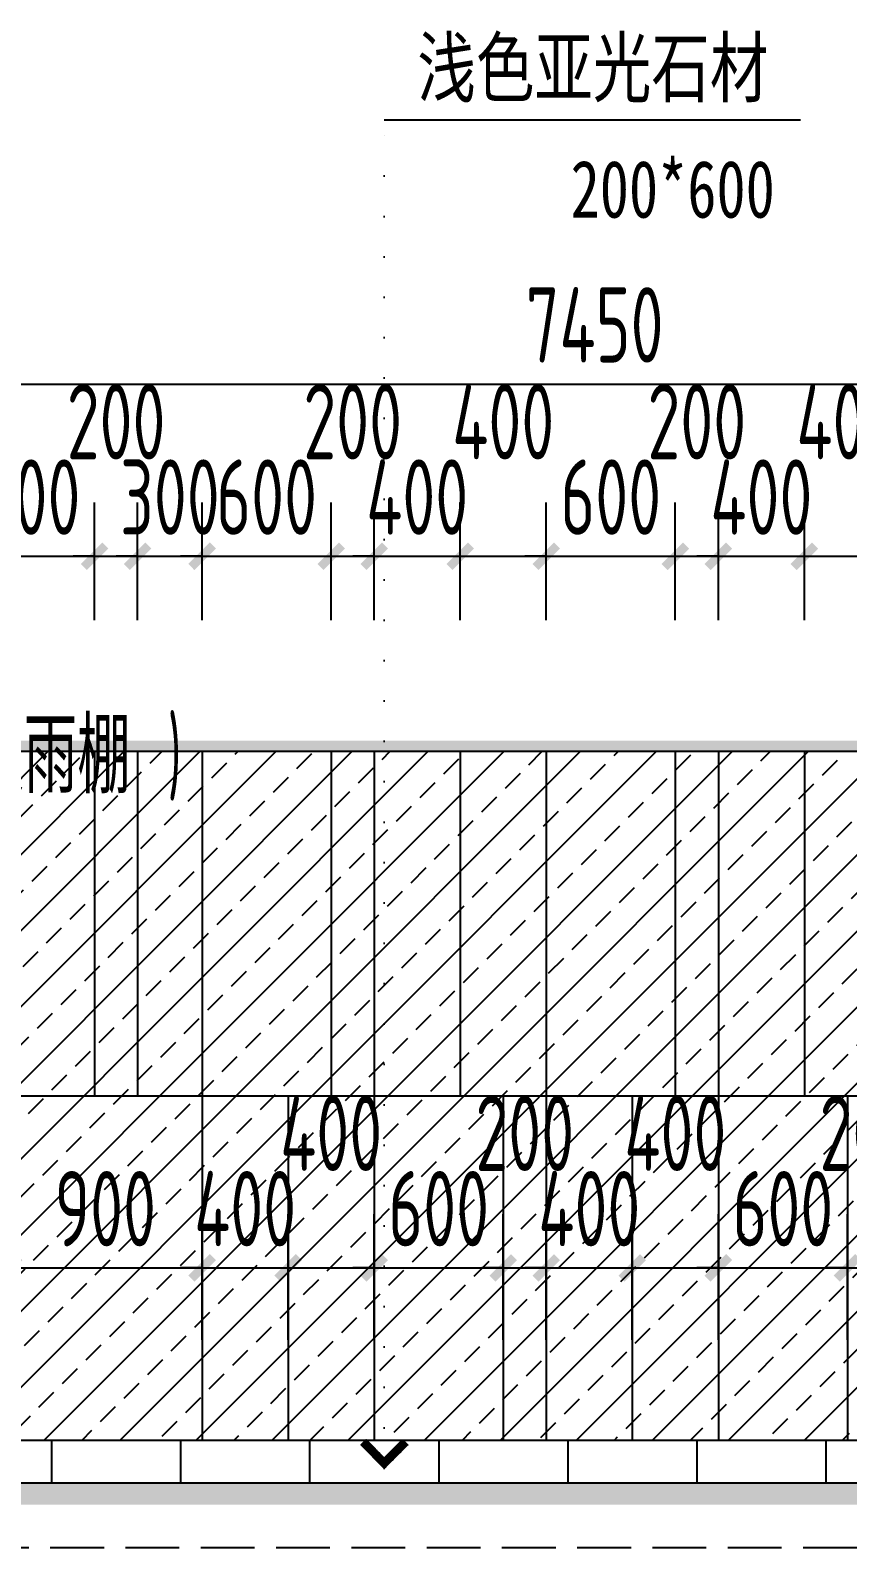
# Model space of a CAD drawing. Extents: x -863035 to 270371, y -8918 to 240488.
# Drawn here: x -240228 to -236428, y 119430 to 126479 of the extents above; entities that cross this region are included whole.
import ezdxf

# ---------------------------------------------------------------- set-up
doc = ezdxf.new("R2010")
doc.units = 0
doc.header["$LTSCALE"] = 1000
doc.header["$MEASUREMENT"] = 0
for name, pattern in [('109-34 轴网$0$L1$0$$AUDIT_BAD_LTYPE1', [0]), ('DASH', [0.35, 0.25, -0.1]), ('DOT2', [0.125, 0, -0.125])]:
    doc.linetypes.add(name, pattern=pattern)
for name, color, linetype in [('01-标注_尺寸', 124, 'Continuous'), ('01-标注_符号', 200, 'Continuous'), ('02-TEXT_标注', 130, 'Continuous'), ('05-填充_156', 156, 'Continuous'), ('A-C_窗', 140, 'Continuous'), ('E-墙面分格', 146, 'Continuous'), ('E-立面轮廓', 241, 'Continuous')]:
    doc.layers.add(name, color=color, linetype=linetype)
doc.styles.add('_TCH_DIM', font='ROS1', dxfattribs={"width": 0.75, "bigfont": 'JD'})
doc.styles.add('_TCH_DIM_T3', font='ROS1', dxfattribs={"width": 0.75, "bigfont": 'JD'})
doc.styles.add('_TCH_LABEL', font='', dxfattribs={"width": 0.75})
doc.styles.add('logo-3', font='', dxfattribs={"width": 0.8})
doc.styles.get('_TCH_LABEL').set_extended_font_data('SimSun')
doc.styles.get('logo-3').set_extended_font_data('SimSun')
doc.dimstyles.new('_TCH_ARCH&&100', dxfattribs={"dimtxt": 350, "dimasz": 100, "dimexe": 250, "dimexo": 300, "dimgap": 100, "dimtad": 1, "dimdec": 0, "dimzin": 0, "dimdsep": 46, "dimtxsty": '_TCH_DIM_T3', "dimblk": 'ARCHTICK', "dimcen": 0.09, "dimclrt": 7, "dimazin": 2, "dimtfac": 1, "dimtdec": 0, "dimtix": 1, "dimtmove": 2, "dimatfit": 3, "dimfxl": 0, "dimtolj": 1, "dimtzin": 0, "dimarcsym": 0})
doc.dimstyles.new('副本 ISO-1', dxfattribs={"dimtxt": 2.5, "dimasz": 1.5, "dimexe": 1.25, "dimexo": 0.625, "dimtad": 1, "dimdec": 0, "dimtxsty": 'logo-3', "dimblk": 'ARCHTICK', "dimcen": 2.5, "dimdle": 1, "dimadec": 0, "dimazin": 0, "dimtfac": 1, "dimtdec": 0, "dimtix": 1, "dimtmove": 0, "dimatfit": 3, "dimldrblk": 'AR', "dimfxl": 0, "dimarcsym": 0})

# ---------------------------------------------------------------- blocks, each defined once
blk = doc.blocks.new('_ArchTick')
at = {"color": 0, "linetype": 'ByBlock', "const_width": 0.4}
blk.add_lwpolyline([(-0.5, -0.5), (0.5, 0.5)], dxfattribs=at)
blk = doc.blocks.new('*X7')
at = {"color": 0}
for p, q in [((-1012.3006, 1692.7111), (-1012.3006, 1692.7336)), ((-1012.3005, 1692.7337), (-1012.2948, 1692.7337)), ((-1012.2996, 1692.7101), (-1012.2996, 1692.7346)), ((-1012.2995, 1692.7347), (-1012.2958, 1692.7347)), ((-1012.2986, 1692.7091), (-1012.2986, 1692.7356)), ((-1012.2985, 1692.7357), (-1012.2968, 1692.7357)), ((-1012.2976, 1692.7081), (-1012.2976, 1692.7364)), ((-1012.2966, 1692.7071), (-1012.2966, 1692.7354)), ((-1012.2956, 1692.7061), (-1012.2956, 1692.7344)), ((-1012.2946, 1692.7051), (-1012.2946, 1692.7334)), ((-1012.3116, 1692.7221), (-1012.3116, 1692.7226)), ((-1012.3115, 1692.7227), (-1012.2838, 1692.7227)), ((-1012.3111, 1692.7217), (-1012.2828, 1692.7217)), ((-1012.3106, 1692.7211), (-1012.3106, 1692.7236)), ((-1012.3105, 1692.7237), (-1012.2848, 1692.7237)), ((-1012.3101, 1692.7207), (-1012.2818, 1692.7207)), ((-1012.3096, 1692.7201), (-1012.3096, 1692.7246)), ((-1012.3095, 1692.7247), (-1012.2858, 1692.7247)), ((-1012.3091, 1692.7197), (-1012.2808, 1692.7197)), ((-1012.3086, 1692.7191), (-1012.3086, 1692.7256)), ((-1012.3085, 1692.7257), (-1012.2868, 1692.7257)), ((-1012.3081, 1692.7187), (-1012.2798, 1692.7187)), ((-1012.3076, 1692.7181), (-1012.3076, 1692.7266)), ((-1012.3075, 1692.7267), (-1012.2878, 1692.7267)), ((-1012.3071, 1692.7177), (-1012.2788, 1692.7177)), ((-1012.3066, 1692.7171), (-1012.3066, 1692.7276)), ((-1012.3065, 1692.7277), (-1012.2888, 1692.7277)), ((-1012.3061, 1692.7167), (-1012.2778, 1692.7167)), ((-1012.3056, 1692.7161), (-1012.3056, 1692.7286)), ((-1012.3055, 1692.7287), (-1012.2898, 1692.7287)), ((-1012.3051, 1692.7157), (-1012.2768, 1692.7157)), ((-1012.3046, 1692.7151), (-1012.3046, 1692.7296)), ((-1012.3045, 1692.7297), (-1012.2908, 1692.7297)), ((-1012.3041, 1692.7147), (-1012.2758, 1692.7147)), ((-1012.3036, 1692.7141), (-1012.3036, 1692.7306)), ((-1012.3035, 1692.7307), (-1012.2918, 1692.7307)), ((-1012.3031, 1692.7137), (-1012.2748, 1692.7137)), ((-1012.3026, 1692.7131), (-1012.3026, 1692.7316)), ((-1012.3025, 1692.7317), (-1012.2928, 1692.7317)), ((-1012.3021, 1692.7127), (-1012.2738, 1692.7127)), ((-1012.3016, 1692.7121), (-1012.3016, 1692.7326)), ((-1012.3015, 1692.7327), (-1012.2938, 1692.7327)), ((-1012.3011, 1692.7117), (-1012.2728, 1692.7117)), ((-1012.3001, 1692.7107), (-1012.2718, 1692.7107)), ((-1012.2991, 1692.7097), (-1012.2708, 1692.7097)), ((-1012.2981, 1692.7087), (-1012.2698, 1692.7087)), ((-1012.2971, 1692.7077), (-1012.2688, 1692.7077)), ((-1012.2961, 1692.7067), (-1012.2678, 1692.7067)), ((-1012.2951, 1692.7057), (-1012.2668, 1692.7057)), ((-1012.2941, 1692.7047), (-1012.2658, 1692.7047)), ((-1012.2936, 1692.7041), (-1012.2936, 1692.7324)), ((-1012.2931, 1692.7037), (-1012.2648, 1692.7037)), ((-1012.2926, 1692.7031), (-1012.2926, 1692.7314)), ((-1012.2921, 1692.7027), (-1012.2638, 1692.7027)), ((-1012.2916, 1692.7021), (-1012.2916, 1692.7304)), ((-1012.2911, 1692.7017), (-1012.2628, 1692.7017)), ((-1012.2906, 1692.7011), (-1012.2906, 1692.7294)), ((-1012.2901, 1692.7007), (-1012.2618, 1692.7007)), ((-1012.2896, 1692.7001), (-1012.2896, 1692.7284)), ((-1012.2891, 1692.6997), (-1012.2608, 1692.6997)), ((-1012.2886, 1692.6991), (-1012.2886, 1692.7274)), ((-1012.2881, 1692.6987), (-1012.2598, 1692.6987)), ((-1012.2876, 1692.6981), (-1012.2876, 1692.7264)), ((-1012.2871, 1692.6977), (-1012.2588, 1692.6977)), ((-1012.2866, 1692.6971), (-1012.2866, 1692.7254)), ((-1012.2861, 1692.6967), (-1012.2578, 1692.6967)), ((-1012.2856, 1692.6961), (-1012.2856, 1692.7244)), ((-1012.2851, 1692.6957), (-1012.2568, 1692.6957)), ((-1012.2846, 1692.6951), (-1012.2846, 1692.7234)), ((-1012.2841, 1692.6947), (-1012.2558, 1692.6947)), ((-1012.2836, 1692.6941), (-1012.2836, 1692.7224)), ((-1012.2831, 1692.6937), (-1012.2548, 1692.6937)), ((-1012.2826, 1692.6931), (-1012.2826, 1692.7214)), ((-1012.2821, 1692.6927), (-1012.2538, 1692.6927)), ((-1012.2816, 1692.6921), (-1012.2816, 1692.7204)), ((-1012.2811, 1692.6917), (-1012.2528, 1692.6917)), ((-1012.2806, 1692.6911), (-1012.2806, 1692.7194)), ((-1012.2801, 1692.6907), (-1012.2518, 1692.6907)), ((-1012.2796, 1692.6901), (-1012.2796, 1692.7184)), ((-1012.2791, 1692.6897), (-1012.2508, 1692.6897)), ((-1012.2786, 1692.6891), (-1012.2786, 1692.7174)), ((-1012.2776, 1692.6881), (-1012.2776, 1692.7164)), ((-1012.2766, 1692.6871), (-1012.2766, 1692.7154)), ((-1012.2756, 1692.6861), (-1012.2756, 1692.7144)), ((-1012.2746, 1692.6851), (-1012.2746, 1692.7134)), ((-1012.2736, 1692.6841), (-1012.2736, 1692.7124)), ((-1012.2726, 1692.6831), (-1012.2726, 1692.7114)), ((-1012.2716, 1692.6821), (-1012.2716, 1692.7104)), ((-1012.2706, 1692.6811), (-1012.2706, 1692.7094)), ((-1012.2696, 1692.6801), (-1012.2696, 1692.7084)), ((-1012.2686, 1692.6791), (-1012.2686, 1692.7074)), ((-1012.2676, 1692.6781), (-1012.2676, 1692.7064)), ((-1012.2666, 1692.6771), (-1012.2666, 1692.7054)), ((-1012.2656, 1692.6761), (-1012.2656, 1692.7044)), ((-1012.2646, 1692.6751), (-1012.2646, 1692.7034)), ((-1012.2636, 1692.6741), (-1012.2636, 1692.7024)), ((-1012.2626, 1692.6731), (-1012.2626, 1692.7014)), ((-1012.2616, 1692.6721), (-1012.2616, 1692.7004)), ((-1012.2606, 1692.6711), (-1012.2606, 1692.6994)), ((-1012.2596, 1692.6701), (-1012.2596, 1692.6984)), ((-1012.2586, 1692.6424), (-1012.2586, 1692.6974)), ((-1012.2576, 1692.6434), (-1012.2576, 1692.6964)), ((-1012.2566, 1692.6444), (-1012.2566, 1692.6954)), ((-1012.2556, 1692.6454), (-1012.2556, 1692.6944)), ((-1012.2546, 1692.6464), (-1012.2546, 1692.6934)), ((-1012.2536, 1692.6474), (-1012.2536, 1692.6924)), ((-1012.2526, 1692.6484), (-1012.2526, 1692.6914)), ((-1012.2516, 1692.6494), (-1012.2516, 1692.6904)), ((-1012.2506, 1692.6504), (-1012.2506, 1692.6894)), ((-1012.2836, 1692.6457), (-1012.2553, 1692.6457)), ((-1012.2836, 1692.6174), (-1012.2836, 1692.6457)), ((-1012.2826, 1692.6467), (-1012.2543, 1692.6467)), ((-1012.2826, 1692.6184), (-1012.2826, 1692.6467)), ((-1012.2816, 1692.6477), (-1012.2533, 1692.6477)), ((-1012.2816, 1692.6194), (-1012.2816, 1692.6477)), ((-1012.2806, 1692.6487), (-1012.2523, 1692.6487)), ((-1012.2806, 1692.6204), (-1012.2806, 1692.6487)), ((-1012.2796, 1692.6497), (-1012.2513, 1692.6497)), ((-1012.2796, 1692.6214), (-1012.2796, 1692.6497)), ((-1012.2786, 1692.6507), (-1012.2503, 1692.6507)), ((-1012.2786, 1692.6224), (-1012.2786, 1692.6507)), ((-1012.2781, 1692.6887), (-1012.2498, 1692.6887)), ((-1012.2776, 1692.6517), (-1012.2493, 1692.6517)), ((-1012.2776, 1692.6234), (-1012.2776, 1692.6517)), ((-1012.2771, 1692.6877), (-1012.2488, 1692.6877)), ((-1012.2766, 1692.6527), (-1012.2483, 1692.6527)), ((-1012.2766, 1692.6244), (-1012.2766, 1692.6527)), ((-1012.2761, 1692.6867), (-1012.2478, 1692.6867)), ((-1012.2756, 1692.6537), (-1012.2473, 1692.6537)), ((-1012.2756, 1692.6254), (-1012.2756, 1692.6537)), ((-1012.2751, 1692.6857), (-1012.2468, 1692.6857)), ((-1012.2746, 1692.6547), (-1012.2463, 1692.6547)), ((-1012.2746, 1692.6264), (-1012.2746, 1692.6547)), ((-1012.2741, 1692.6847), (-1012.2458, 1692.6847)), ((-1012.2736, 1692.6557), (-1012.2453, 1692.6557)), ((-1012.2736, 1692.6274), (-1012.2736, 1692.6557)), ((-1012.2731, 1692.6837), (-1012.2448, 1692.6837)), ((-1012.2726, 1692.6567), (-1012.2443, 1692.6567)), ((-1012.2726, 1692.6284), (-1012.2726, 1692.6567)), ((-1012.2721, 1692.6827), (-1012.2438, 1692.6827)), ((-1012.2716, 1692.6577), (-1012.2433, 1692.6577)), ((-1012.2716, 1692.6294), (-1012.2716, 1692.6577)), ((-1012.2711, 1692.6817), (-1012.2428, 1692.6817)), ((-1012.2706, 1692.6587), (-1012.2423, 1692.6587)), ((-1012.2706, 1692.6304), (-1012.2706, 1692.6587)), ((-1012.2701, 1692.6807), (-1012.2418, 1692.6807)), ((-1012.2696, 1692.6597), (-1012.2413, 1692.6597)), ((-1012.2696, 1692.6314), (-1012.2696, 1692.6597)), ((-1012.2691, 1692.6797), (-1012.2408, 1692.6797)), ((-1012.2686, 1692.6607), (-1012.2403, 1692.6607)), ((-1012.2686, 1692.6324), (-1012.2686, 1692.6607)), ((-1012.2681, 1692.6787), (-1012.2398, 1692.6787)), ((-1012.2676, 1692.6617), (-1012.2393, 1692.6617)), ((-1012.2676, 1692.6334), (-1012.2676, 1692.6617)), ((-1012.2671, 1692.6777), (-1012.2388, 1692.6777)), ((-1012.2666, 1692.6627), (-1012.2383, 1692.6627)), ((-1012.2666, 1692.6344), (-1012.2666, 1692.6627)), ((-1012.2661, 1692.6767), (-1012.2378, 1692.6767)), ((-1012.2656, 1692.6637), (-1012.2373, 1692.6637)), ((-1012.2656, 1692.6354), (-1012.2656, 1692.6637)), ((-1012.2651, 1692.6757), (-1012.2368, 1692.6757)), ((-1012.2646, 1692.6647), (-1012.2363, 1692.6647)), ((-1012.2646, 1692.6364), (-1012.2646, 1692.6647)), ((-1012.2641, 1692.6747), (-1012.2358, 1692.6747)), ((-1012.2636, 1692.6657), (-1012.2353, 1692.6657)), ((-1012.2636, 1692.6374), (-1012.2636, 1692.6657)), ((-1012.2631, 1692.6737), (-1012.2348, 1692.6737)), ((-1012.2626, 1692.6667), (-1012.2343, 1692.6667)), ((-1012.2626, 1692.6384), (-1012.2626, 1692.6667)), ((-1012.2621, 1692.6727), (-1012.2338, 1692.6727)), ((-1012.2616, 1692.6677), (-1012.2333, 1692.6677)), ((-1012.2616, 1692.6394), (-1012.2616, 1692.6677)), ((-1012.2611, 1692.6717), (-1012.2328, 1692.6717)), ((-1012.2606, 1692.6687), (-1012.2323, 1692.6687)), ((-1012.2606, 1692.6404), (-1012.2606, 1692.6687)), ((-1012.2601, 1692.6707), (-1012.2318, 1692.6707)), ((-1012.2596, 1692.6697), (-1012.2313, 1692.6697)), ((-1012.2596, 1692.6414), (-1012.2596, 1692.6697)), ((-1012.2496, 1692.6514), (-1012.2496, 1692.6884)), ((-1012.2486, 1692.6524), (-1012.2486, 1692.6874)), ((-1012.2476, 1692.6534), (-1012.2476, 1692.6864)), ((-1012.2466, 1692.6544), (-1012.2466, 1692.6854)), ((-1012.2456, 1692.6554), (-1012.2456, 1692.6844)), ((-1012.2446, 1692.6564), (-1012.2446, 1692.6834)), ((-1012.2436, 1692.6574), (-1012.2436, 1692.6824)), ((-1012.2426, 1692.6584), (-1012.2426, 1692.6814)), ((-1012.2416, 1692.6594), (-1012.2416, 1692.6804)), ((-1012.2406, 1692.6604), (-1012.2406, 1692.6794)), ((-1012.2396, 1692.6614), (-1012.2396, 1692.6784)), ((-1012.2386, 1692.6624), (-1012.2386, 1692.6774)), ((-1012.2376, 1692.6634), (-1012.2376, 1692.6764)), ((-1012.2366, 1692.6644), (-1012.2366, 1692.6754)), ((-1012.2356, 1692.6654), (-1012.2356, 1692.6744)), ((-1012.2346, 1692.6664), (-1012.2346, 1692.6734)), ((-1012.2336, 1692.6674), (-1012.2336, 1692.6724)), ((-1012.2326, 1692.6684), (-1012.2326, 1692.6714)), ((-1012.2316, 1692.6694), (-1012.2316, 1692.6704)), ((-1012.3116, 1692.6177), (-1012.2833, 1692.6177)), ((-1012.3116, 1692.6172), (-1012.3116, 1692.6177)), ((-1012.3111, 1692.6167), (-1012.2843, 1692.6167)), ((-1012.3106, 1692.6187), (-1012.2823, 1692.6187)), ((-1012.3106, 1692.6162), (-1012.3106, 1692.6187)), ((-1012.3101, 1692.6157), (-1012.2853, 1692.6157)), ((-1012.3096, 1692.6197), (-1012.2813, 1692.6197)), ((-1012.3096, 1692.6152), (-1012.3096, 1692.6197)), ((-1012.3091, 1692.6147), (-1012.2863, 1692.6147)), ((-1012.3086, 1692.6207), (-1012.2803, 1692.6207)), ((-1012.3086, 1692.6142), (-1012.3086, 1692.6207)), ((-1012.3081, 1692.6137), (-1012.2873, 1692.6137)), ((-1012.3076, 1692.6217), (-1012.2793, 1692.6217)), ((-1012.3076, 1692.6132), (-1012.3076, 1692.6217)), ((-1012.3071, 1692.6127), (-1012.2883, 1692.6127)), ((-1012.3066, 1692.6227), (-1012.2783, 1692.6227)), ((-1012.3066, 1692.6122), (-1012.3066, 1692.6227)), ((-1012.3061, 1692.6117), (-1012.2893, 1692.6117)), ((-1012.3056, 1692.6237), (-1012.2773, 1692.6237)), ((-1012.3056, 1692.6112), (-1012.3056, 1692.6237)), ((-1012.3051, 1692.6107), (-1012.2903, 1692.6107)), ((-1012.3046, 1692.6247), (-1012.2763, 1692.6247)), ((-1012.3046, 1692.6102), (-1012.3046, 1692.6247)), ((-1012.3041, 1692.6097), (-1012.2913, 1692.6097)), ((-1012.3036, 1692.6257), (-1012.2753, 1692.6257)), ((-1012.3036, 1692.6092), (-1012.3036, 1692.6257)), ((-1012.3031, 1692.6087), (-1012.2923, 1692.6087)), ((-1012.3026, 1692.6267), (-1012.2743, 1692.6267)), ((-1012.3026, 1692.6082), (-1012.3026, 1692.6267)), ((-1012.3021, 1692.6077), (-1012.2933, 1692.6077)), ((-1012.3016, 1692.6277), (-1012.2733, 1692.6277)), ((-1012.3016, 1692.6072), (-1012.3016, 1692.6277)), ((-1012.3011, 1692.6067), (-1012.2943, 1692.6067)), ((-1012.3006, 1692.6287), (-1012.2723, 1692.6287)), ((-1012.3006, 1692.6062), (-1012.3006, 1692.6287)), ((-1012.3001, 1692.6057), (-1012.2953, 1692.6057)), ((-1012.2996, 1692.6297), (-1012.2713, 1692.6297)), ((-1012.2996, 1692.6052), (-1012.2996, 1692.6297)), ((-1012.2991, 1692.6047), (-1012.2963, 1692.6047)), ((-1012.2986, 1692.6307), (-1012.2703, 1692.6307)), ((-1012.2986, 1692.6042), (-1012.2986, 1692.6307)), ((-1012.2981, 1692.6037), (-1012.2973, 1692.6037)), ((-1012.2976, 1692.6317), (-1012.2693, 1692.6317)), ((-1012.2976, 1692.6034), (-1012.2976, 1692.6317)), ((-1012.2966, 1692.6327), (-1012.2683, 1692.6327)), ((-1012.2966, 1692.6044), (-1012.2966, 1692.6327)), ((-1012.2956, 1692.6337), (-1012.2673, 1692.6337)), ((-1012.2956, 1692.6054), (-1012.2956, 1692.6337)), ((-1012.2946, 1692.6347), (-1012.2663, 1692.6347)), ((-1012.2946, 1692.6064), (-1012.2946, 1692.6347)), ((-1012.2936, 1692.6357), (-1012.2653, 1692.6357)), ((-1012.2936, 1692.6074), (-1012.2936, 1692.6357)), ((-1012.2926, 1692.6367), (-1012.2643, 1692.6367)), ((-1012.2926, 1692.6084), (-1012.2926, 1692.6367)), ((-1012.2916, 1692.6377), (-1012.2633, 1692.6377)), ((-1012.2916, 1692.6094), (-1012.2916, 1692.6377)), ((-1012.2906, 1692.6387), (-1012.2623, 1692.6387)), ((-1012.2906, 1692.6104), (-1012.2906, 1692.6387)), ((-1012.2896, 1692.6397), (-1012.2613, 1692.6397)), ((-1012.2896, 1692.6114), (-1012.2896, 1692.6397)), ((-1012.2886, 1692.6407), (-1012.2603, 1692.6407)), ((-1012.2886, 1692.6124), (-1012.2886, 1692.6407)), ((-1012.2876, 1692.6417), (-1012.2593, 1692.6417)), ((-1012.2876, 1692.6134), (-1012.2876, 1692.6417)), ((-1012.2866, 1692.6427), (-1012.2583, 1692.6427)), ((-1012.2866, 1692.6144), (-1012.2866, 1692.6427)), ((-1012.2856, 1692.6437), (-1012.2573, 1692.6437)), ((-1012.2856, 1692.6154), (-1012.2856, 1692.6437)), ((-1012.2846, 1692.6447), (-1012.2563, 1692.6447)), ((-1012.2846, 1692.6164), (-1012.2846, 1692.6447))]:
    blk.add_line(p, q, dxfattribs=at)
blk = doc.blocks.new('A-ARROW')
blk.add_lwpolyline([(0.0808, 0.0525), (0.0666, 0.0666), (0, 0), (0.0666, -0.0666), (0.0808, -0.0525), (0.0283, 0)], close=True)
at = {"rotation": 180}
blk.add_blockref('*X7', (-1012.2311, 1692.6699), dxfattribs=at)
blk = doc.blocks.new('AR')
at = {"xscale": -21.59999999986031, "yscale": 21.59999999999127, "zscale": 21.6, "rotation": 359.9999997162888}
blk.add_blockref('A-ARROW', (0.002, -0.002), dxfattribs=at)
blk = doc.blocks.new('*D447')
at = {"layer": '01-标注_尺寸', "color": 0, "lineweight": -2, "transparency": 16777216}
for p, q in [((-240329.2, 120395.9), (-240329.2, 120979.8)), ((-239429.2, 120395.9), (-239429.2, 120979.8)), ((-240329.2, 120729.8), (-239429.2, 120729.8))]:
    blk.add_line(p, q, dxfattribs=at)
at = {"layer": 'Defpoints', "color": 0, "transparency": 16777216}
for p in [(-239429.2, 120729.8), (-240329.2, 120095.9), (-239429.2, 120095.9)]:
    blk.add_point(p, dxfattribs=at)
at = {"layer": '01-标注_尺寸', "color": 0, "lineweight": -2, "transparency": 16777216, "xscale": 100, "yscale": 100, "zscale": 100, "rotation": 180}
blk.add_blockref('_ArchTick', (-240329.2, 120729.8), dxfattribs=at)
at = {"layer": '01-标注_尺寸', "color": 0, "lineweight": -2, "transparency": 16777216, "xscale": 100, "yscale": 100, "zscale": 100}
blk.add_blockref('_ArchTick', (-239429.2, 120729.8), dxfattribs=at)
at = {"layer": '01-标注_尺寸', "color": 7, "transparency": 16777216, "insert": (-239879.2, 121004.8), "char_height": 350, "attachment_point": 5, "style": '_TCH_DIM_T3'}
blk.add_mtext('\\A1;900', dxfattribs=at)
blk = doc.blocks.new('*D448')
at = {"layer": '01-标注_尺寸', "color": 0, "lineweight": -2, "transparency": 16777216}
for p, q in [((-239429.2, 120395.9), (-239429.2, 120979.8)), ((-239029.2, 120395.9), (-239029.2, 120979.8)), ((-239429.2, 120729.8), (-239529.2, 120729.8)), ((-239429.2, 120729.8), (-239029.2, 120729.8)), ((-239029.2, 120729.8), (-238929.2, 120729.8))]:
    blk.add_line(p, q, dxfattribs=at)
at = {"layer": 'Defpoints', "color": 0, "transparency": 16777216}
for p in [(-239029.2, 120729.8), (-239429.2, 120095.9), (-239029.2, 120095.9)]:
    blk.add_point(p, dxfattribs=at)
at = {"layer": '01-标注_尺寸', "color": 0, "lineweight": -2, "transparency": 16777216, "xscale": 100, "yscale": 100, "zscale": 100}
blk.add_blockref('_ArchTick', (-239429.2, 120729.8), dxfattribs=at)
at = {"layer": '01-标注_尺寸', "color": 0, "lineweight": -2, "transparency": 16777216, "xscale": 100, "yscale": 100, "zscale": 100, "rotation": 180}
blk.add_blockref('_ArchTick', (-239029.2, 120729.8), dxfattribs=at)
at = {"layer": '01-标注_尺寸', "color": 7, "transparency": 16777216, "insert": (-239229.2, 121004.8), "char_height": 350, "attachment_point": 5, "style": '_TCH_DIM_T3'}
blk.add_mtext('\\A1;400', dxfattribs=at)
blk = doc.blocks.new('*D449')
at = {"layer": '01-标注_尺寸', "color": 0, "lineweight": -2, "transparency": 16777216}
for p, q in [((-239029.2, 120395.9), (-239029.2, 120979.8)), ((-238629.2, 120395.9), (-238629.2, 120979.8)), ((-239029.2, 120729.8), (-238629.2, 120729.8))]:
    blk.add_line(p, q, dxfattribs=at)
at = {"layer": 'Defpoints', "color": 0, "transparency": 16777216}
for p in [(-238629.2, 120729.8), (-239029.2, 120095.9), (-238629.2, 120095.9)]:
    blk.add_point(p, dxfattribs=at)
at = {"layer": '01-标注_尺寸', "color": 0, "lineweight": -2, "transparency": 16777216, "xscale": 100, "yscale": 100, "zscale": 100, "rotation": 180}
blk.add_blockref('_ArchTick', (-239029.2, 120729.8), dxfattribs=at)
at = {"layer": '01-标注_尺寸', "color": 0, "lineweight": -2, "transparency": 16777216, "xscale": 100, "yscale": 100, "zscale": 100}
blk.add_blockref('_ArchTick', (-238629.2, 120729.8), dxfattribs=at)
at = {"layer": '01-标注_尺寸', "color": 7, "transparency": 16777216, "insert": (-238829.2, 121354.8), "char_height": 350, "attachment_point": 5, "style": '_TCH_DIM_T3'}
blk.add_mtext('\\A1;400', dxfattribs=at)
blk = doc.blocks.new('*D450')
at = {"layer": '01-标注_尺寸', "color": 0, "lineweight": -2, "transparency": 16777216}
for p, q in [((-238629.2, 120395.9), (-238629.2, 120979.8)), ((-238029.2, 120395.9), (-238029.2, 120979.8)), ((-238629.2, 120729.8), (-238729.2, 120729.8)), ((-238629.2, 120729.8), (-238029.2, 120729.8)), ((-238029.2, 120729.8), (-237929.2, 120729.8))]:
    blk.add_line(p, q, dxfattribs=at)
at = {"layer": 'Defpoints', "color": 0, "transparency": 16777216}
for p in [(-238029.2, 120729.8), (-238629.2, 120095.9), (-238029.2, 120095.9)]:
    blk.add_point(p, dxfattribs=at)
at = {"layer": '01-标注_尺寸', "color": 0, "lineweight": -2, "transparency": 16777216, "xscale": 100, "yscale": 100, "zscale": 100}
blk.add_blockref('_ArchTick', (-238629.2, 120729.8), dxfattribs=at)
at = {"layer": '01-标注_尺寸', "color": 0, "lineweight": -2, "transparency": 16777216, "xscale": 100, "yscale": 100, "zscale": 100, "rotation": 180}
blk.add_blockref('_ArchTick', (-238029.2, 120729.8), dxfattribs=at)
at = {"layer": '01-标注_尺寸', "color": 7, "transparency": 16777216, "insert": (-238329.2, 121004.8), "char_height": 350, "attachment_point": 5, "style": '_TCH_DIM_T3'}
blk.add_mtext('\\A1;600', dxfattribs=at)
blk = doc.blocks.new('*D451')
at = {"layer": '01-标注_尺寸', "color": 0, "lineweight": -2, "transparency": 16777216}
for p, q in [((-238029.2, 120395.9), (-238029.2, 120979.8)), ((-237829.2, 120395.9), (-237829.2, 120979.8)), ((-238029.2, 120729.8), (-238129.2, 120729.8)), ((-238029.2, 120729.8), (-237829.2, 120729.8)), ((-237829.2, 120729.8), (-237729.2, 120729.8))]:
    blk.add_line(p, q, dxfattribs=at)
at = {"layer": 'Defpoints', "color": 0, "transparency": 16777216}
for p in [(-237829.2, 120729.8), (-238029.2, 120095.9), (-237829.2, 120095.9)]:
    blk.add_point(p, dxfattribs=at)
at = {"layer": '01-标注_尺寸', "color": 0, "lineweight": -2, "transparency": 16777216, "xscale": 100, "yscale": 100, "zscale": 100}
blk.add_blockref('_ArchTick', (-238029.2, 120729.8), dxfattribs=at)
at = {"layer": '01-标注_尺寸', "color": 0, "lineweight": -2, "transparency": 16777216, "xscale": 100, "yscale": 100, "zscale": 100, "rotation": 180}
blk.add_blockref('_ArchTick', (-237829.2, 120729.8), dxfattribs=at)
at = {"layer": '01-标注_尺寸', "color": 7, "transparency": 16777216, "insert": (-237929.2, 121354.8), "char_height": 350, "attachment_point": 5, "style": '_TCH_DIM_T3'}
blk.add_mtext('\\A1;200', dxfattribs=at)
blk = doc.blocks.new('*D452')
at = {"layer": '01-标注_尺寸', "color": 0, "lineweight": -2, "transparency": 16777216}
for p, q in [((-237829.2, 120395.9), (-237829.2, 120979.8)), ((-237429.2, 120395.9), (-237429.2, 120979.8)), ((-237829.2, 120729.8), (-237929.2, 120729.8)), ((-237829.2, 120729.8), (-237429.2, 120729.8)), ((-237429.2, 120729.8), (-237329.2, 120729.8))]:
    blk.add_line(p, q, dxfattribs=at)
at = {"layer": 'Defpoints', "color": 0, "transparency": 16777216}
for p in [(-237429.2, 120729.8), (-237829.2, 120095.9), (-237429.2, 120095.9)]:
    blk.add_point(p, dxfattribs=at)
at = {"layer": '01-标注_尺寸', "color": 0, "lineweight": -2, "transparency": 16777216, "xscale": 100, "yscale": 100, "zscale": 100}
blk.add_blockref('_ArchTick', (-237829.2, 120729.8), dxfattribs=at)
at = {"layer": '01-标注_尺寸', "color": 0, "lineweight": -2, "transparency": 16777216, "xscale": 100, "yscale": 100, "zscale": 100, "rotation": 180}
blk.add_blockref('_ArchTick', (-237429.2, 120729.8), dxfattribs=at)
at = {"layer": '01-标注_尺寸', "color": 7, "transparency": 16777216, "insert": (-237629.2, 121004.8), "char_height": 350, "attachment_point": 5, "style": '_TCH_DIM_T3'}
blk.add_mtext('\\A1;400', dxfattribs=at)
blk = doc.blocks.new('*D453')
at = {"layer": '01-标注_尺寸', "color": 0, "lineweight": -2, "transparency": 16777216}
for p, q in [((-237429.2, 120395.9), (-237429.2, 120979.8)), ((-237029.2, 120395.9), (-237029.2, 120979.8)), ((-237429.2, 120729.8), (-237029.2, 120729.8))]:
    blk.add_line(p, q, dxfattribs=at)
at = {"layer": 'Defpoints', "color": 0, "transparency": 16777216}
for p in [(-237029.2, 120729.8), (-237429.2, 120095.9), (-237029.2, 120095.9)]:
    blk.add_point(p, dxfattribs=at)
at = {"layer": '01-标注_尺寸', "color": 0, "lineweight": -2, "transparency": 16777216, "xscale": 100, "yscale": 100, "zscale": 100, "rotation": 180}
blk.add_blockref('_ArchTick', (-237429.2, 120729.8), dxfattribs=at)
at = {"layer": '01-标注_尺寸', "color": 0, "lineweight": -2, "transparency": 16777216, "xscale": 100, "yscale": 100, "zscale": 100}
blk.add_blockref('_ArchTick', (-237029.2, 120729.8), dxfattribs=at)
at = {"layer": '01-标注_尺寸', "color": 7, "transparency": 16777216, "insert": (-237229.2, 121354.8), "char_height": 350, "attachment_point": 5, "style": '_TCH_DIM_T3'}
blk.add_mtext('\\A1;400', dxfattribs=at)
blk = doc.blocks.new('*D454')
at = {"layer": '01-标注_尺寸', "color": 0, "lineweight": -2, "transparency": 16777216}
for p, q in [((-237029.2, 120395.9), (-237029.2, 120979.8)), ((-236429.2, 120395.9), (-236429.2, 120979.8)), ((-237029.2, 120729.8), (-237129.2, 120729.8)), ((-237029.2, 120729.8), (-236429.2, 120729.8)), ((-236429.2, 120729.8), (-236329.2, 120729.8))]:
    blk.add_line(p, q, dxfattribs=at)
at = {"layer": 'Defpoints', "color": 0, "transparency": 16777216}
for p in [(-236429.2, 120729.8), (-237029.2, 120095.9), (-236429.2, 120095.9)]:
    blk.add_point(p, dxfattribs=at)
at = {"layer": '01-标注_尺寸', "color": 0, "lineweight": -2, "transparency": 16777216, "xscale": 100, "yscale": 100, "zscale": 100}
blk.add_blockref('_ArchTick', (-237029.2, 120729.8), dxfattribs=at)
at = {"layer": '01-标注_尺寸', "color": 0, "lineweight": -2, "transparency": 16777216, "xscale": 100, "yscale": 100, "zscale": 100, "rotation": 180}
blk.add_blockref('_ArchTick', (-236429.2, 120729.8), dxfattribs=at)
at = {"layer": '01-标注_尺寸', "color": 7, "transparency": 16777216, "insert": (-236729.2, 121004.8), "char_height": 350, "attachment_point": 5, "style": '_TCH_DIM_T3'}
blk.add_mtext('\\A1;600', dxfattribs=at)
blk = doc.blocks.new('*D455')
at = {"layer": '01-标注_尺寸', "color": 0, "lineweight": -2, "transparency": 16777216}
for p, q in [((-236429.2, 120395.9), (-236429.2, 120979.8)), ((-236229.2, 120395.9), (-236229.2, 120979.8)), ((-236429.2, 120729.8), (-236529.2, 120729.8)), ((-236429.2, 120729.8), (-236229.2, 120729.8)), ((-236229.2, 120729.8), (-236129.2, 120729.8))]:
    blk.add_line(p, q, dxfattribs=at)
at = {"layer": 'Defpoints', "color": 0, "transparency": 16777216}
for p in [(-236229.2, 120729.8), (-236429.2, 120095.9), (-236229.2, 120095.9)]:
    blk.add_point(p, dxfattribs=at)
at = {"layer": '01-标注_尺寸', "color": 0, "lineweight": -2, "transparency": 16777216, "xscale": 100, "yscale": 100, "zscale": 100}
blk.add_blockref('_ArchTick', (-236429.2, 120729.8), dxfattribs=at)
at = {"layer": '01-标注_尺寸', "color": 0, "lineweight": -2, "transparency": 16777216, "xscale": 100, "yscale": 100, "zscale": 100, "rotation": 180}
blk.add_blockref('_ArchTick', (-236229.2, 120729.8), dxfattribs=at)
at = {"layer": '01-标注_尺寸', "color": 7, "transparency": 16777216, "insert": (-236329.2, 121354.8), "char_height": 350, "attachment_point": 5, "style": '_TCH_DIM_T3'}
blk.add_mtext('\\A1;200', dxfattribs=at)
blk = doc.blocks.new('*D567')
at = {"layer": '01-标注_尺寸', "color": 0, "lineweight": -2, "transparency": 16777216}
for p, q in [((-241329.2, 124079.8), (-241329.2, 125085.9)), ((-233879.2, 124079.8), (-233879.2, 125085.9)), ((-241329.2, 124835.9), (-233879.2, 124835.9))]:
    blk.add_line(p, q, dxfattribs=at)
at = {"layer": 'Defpoints', "color": 0, "transparency": 16777216}
for p in [(-233879.2, 124835.9), (-241329.2, 123779.8), (-233879.2, 123779.8)]:
    blk.add_point(p, dxfattribs=at)
at = {"layer": '01-标注_尺寸', "color": 0, "lineweight": -2, "transparency": 16777216, "xscale": 100, "yscale": 100, "zscale": 100, "rotation": 180}
blk.add_blockref('_ArchTick', (-241329.2, 124835.9), dxfattribs=at)
at = {"layer": '01-标注_尺寸', "color": 0, "lineweight": -2, "transparency": 16777216, "xscale": 100, "yscale": 100, "zscale": 100}
blk.add_blockref('_ArchTick', (-233879.2, 124835.9), dxfattribs=at)
at = {"layer": '01-标注_尺寸', "color": 7, "transparency": 16777216, "insert": (-237604.2, 125110.9), "char_height": 350, "attachment_point": 5, "style": '_TCH_DIM_T3'}
blk.add_mtext('\\A1;7450', dxfattribs=at)
blk = doc.blocks.new('*D569')
at = {"layer": '01-标注_尺寸', "color": 0, "lineweight": -2, "transparency": 16777216}
for p, q in [((-240529.2, 123738.6), (-240529.2, 124285.9)), ((-239929.2, 123738.6), (-239929.2, 124285.9)), ((-240529.2, 124035.9), (-240629.2, 124035.9)), ((-240529.2, 124035.9), (-239929.2, 124035.9)), ((-239929.2, 124035.9), (-239829.2, 124035.9))]:
    blk.add_line(p, q, dxfattribs=at)
at = {"layer": 'Defpoints', "color": 0, "transparency": 16777216}
for p in [(-239929.2, 124035.9), (-240529.2, 123438.6), (-239929.2, 123438.6)]:
    blk.add_point(p, dxfattribs=at)
at = {"layer": '01-标注_尺寸', "color": 0, "lineweight": -2, "transparency": 16777216, "xscale": 100, "yscale": 100, "zscale": 100}
blk.add_blockref('_ArchTick', (-240529.2, 124035.9), dxfattribs=at)
at = {"layer": '01-标注_尺寸', "color": 0, "lineweight": -2, "transparency": 16777216, "xscale": 100, "yscale": 100, "zscale": 100, "rotation": 180}
blk.add_blockref('_ArchTick', (-239929.2, 124035.9), dxfattribs=at)
at = {"layer": '01-标注_尺寸', "color": 7, "transparency": 16777216, "insert": (-240229.2, 124310.9), "char_height": 350, "attachment_point": 5, "style": '_TCH_DIM_T3'}
blk.add_mtext('\\A1;600', dxfattribs=at)
blk = doc.blocks.new('*D570')
at = {"layer": '01-标注_尺寸', "color": 0, "lineweight": -2, "transparency": 16777216}
for p, q in [((-239929.2, 123738.6), (-239929.2, 124285.9)), ((-239729.2, 123738.6), (-239729.2, 124285.9)), ((-239929.2, 124035.9), (-240029.2, 124035.9)), ((-239929.2, 124035.9), (-239729.2, 124035.9)), ((-239729.2, 124035.9), (-239629.2, 124035.9))]:
    blk.add_line(p, q, dxfattribs=at)
at = {"layer": 'Defpoints', "color": 0, "transparency": 16777216}
for p in [(-239729.2, 124035.9), (-239929.2, 123438.6), (-239729.2, 123438.6)]:
    blk.add_point(p, dxfattribs=at)
at = {"layer": '01-标注_尺寸', "color": 0, "lineweight": -2, "transparency": 16777216, "xscale": 100, "yscale": 100, "zscale": 100}
blk.add_blockref('_ArchTick', (-239929.2, 124035.9), dxfattribs=at)
at = {"layer": '01-标注_尺寸', "color": 0, "lineweight": -2, "transparency": 16777216, "xscale": 100, "yscale": 100, "zscale": 100, "rotation": 180}
blk.add_blockref('_ArchTick', (-239729.2, 124035.9), dxfattribs=at)
at = {"layer": '01-标注_尺寸', "color": 7, "transparency": 16777216, "insert": (-239829.2, 124660.9), "char_height": 350, "attachment_point": 5, "style": '_TCH_DIM_T3'}
blk.add_mtext('\\A1;200', dxfattribs=at)
blk = doc.blocks.new('*D571')
at = {"layer": '01-标注_尺寸', "color": 0, "lineweight": -2, "transparency": 16777216}
for p, q in [((-239729.2, 123738.6), (-239729.2, 124285.9)), ((-239429.2, 123738.6), (-239429.2, 124285.9)), ((-239729.2, 124035.9), (-239829.2, 124035.9)), ((-239729.2, 124035.9), (-239429.2, 124035.9)), ((-239429.2, 124035.9), (-239329.2, 124035.9))]:
    blk.add_line(p, q, dxfattribs=at)
at = {"layer": 'Defpoints', "color": 0, "transparency": 16777216}
for p in [(-239429.2, 124035.9), (-239729.2, 123438.6), (-239429.2, 123438.6)]:
    blk.add_point(p, dxfattribs=at)
at = {"layer": '01-标注_尺寸', "color": 0, "lineweight": -2, "transparency": 16777216, "xscale": 100, "yscale": 100, "zscale": 100}
blk.add_blockref('_ArchTick', (-239729.2, 124035.9), dxfattribs=at)
at = {"layer": '01-标注_尺寸', "color": 0, "lineweight": -2, "transparency": 16777216, "xscale": 100, "yscale": 100, "zscale": 100, "rotation": 180}
blk.add_blockref('_ArchTick', (-239429.2, 124035.9), dxfattribs=at)
at = {"layer": '01-标注_尺寸', "color": 7, "transparency": 16777216, "insert": (-239579.2, 124310.9), "char_height": 350, "attachment_point": 5, "style": '_TCH_DIM_T3'}
blk.add_mtext('\\A1;300', dxfattribs=at)
blk = doc.blocks.new('*D572')
at = {"layer": '01-标注_尺寸', "color": 0, "lineweight": -2, "transparency": 16777216}
for p, q in [((-239429.2, 123738.6), (-239429.2, 124285.9)), ((-238829.2, 123738.6), (-238829.2, 124285.9)), ((-239429.2, 124035.9), (-239529.2, 124035.9)), ((-239429.2, 124035.9), (-238829.2, 124035.9)), ((-238829.2, 124035.9), (-238729.2, 124035.9))]:
    blk.add_line(p, q, dxfattribs=at)
at = {"layer": 'Defpoints', "color": 0, "transparency": 16777216}
for p in [(-238829.2, 124035.9), (-239429.2, 123438.6), (-238829.2, 123438.6)]:
    blk.add_point(p, dxfattribs=at)
at = {"layer": '01-标注_尺寸', "color": 0, "lineweight": -2, "transparency": 16777216, "xscale": 100, "yscale": 100, "zscale": 100}
blk.add_blockref('_ArchTick', (-239429.2, 124035.9), dxfattribs=at)
at = {"layer": '01-标注_尺寸', "color": 0, "lineweight": -2, "transparency": 16777216, "xscale": 100, "yscale": 100, "zscale": 100, "rotation": 180}
blk.add_blockref('_ArchTick', (-238829.2, 124035.9), dxfattribs=at)
at = {"layer": '01-标注_尺寸', "color": 7, "transparency": 16777216, "insert": (-239129.2, 124310.9), "char_height": 350, "attachment_point": 5, "style": '_TCH_DIM_T3'}
blk.add_mtext('\\A1;600', dxfattribs=at)
blk = doc.blocks.new('*D573')
at = {"layer": '01-标注_尺寸', "color": 0, "lineweight": -2, "transparency": 16777216}
for p, q in [((-238829.2, 123738.6), (-238829.2, 124285.9)), ((-238629.2, 123738.6), (-238629.2, 124285.9)), ((-238829.2, 124035.9), (-238629.2, 124035.9))]:
    blk.add_line(p, q, dxfattribs=at)
at = {"layer": 'Defpoints', "color": 0, "transparency": 16777216}
for p in [(-238629.2, 124035.9), (-238829.2, 123438.6), (-238629.2, 123438.6)]:
    blk.add_point(p, dxfattribs=at)
at = {"layer": '01-标注_尺寸', "color": 0, "lineweight": -2, "transparency": 16777216, "xscale": 100, "yscale": 100, "zscale": 100, "rotation": 180}
blk.add_blockref('_ArchTick', (-238829.2, 124035.9), dxfattribs=at)
at = {"layer": '01-标注_尺寸', "color": 0, "lineweight": -2, "transparency": 16777216, "xscale": 100, "yscale": 100, "zscale": 100}
blk.add_blockref('_ArchTick', (-238629.2, 124035.9), dxfattribs=at)
at = {"layer": '01-标注_尺寸', "color": 7, "transparency": 16777216, "insert": (-238729.2, 124660.9), "char_height": 350, "attachment_point": 5, "style": '_TCH_DIM_T3'}
blk.add_mtext('\\A1;200', dxfattribs=at)
blk = doc.blocks.new('*D574')
at = {"layer": '01-标注_尺寸', "color": 0, "lineweight": -2, "transparency": 16777216}
for p, q in [((-238629.2, 123738.6), (-238629.2, 124285.9)), ((-238229.2, 123738.6), (-238229.2, 124285.9)), ((-238629.2, 124035.9), (-238729.2, 124035.9)), ((-238629.2, 124035.9), (-238229.2, 124035.9)), ((-238229.2, 124035.9), (-238129.2, 124035.9))]:
    blk.add_line(p, q, dxfattribs=at)
at = {"layer": 'Defpoints', "color": 0, "transparency": 16777216}
for p in [(-238229.2, 124035.9), (-238629.2, 123438.6), (-238229.2, 123438.6)]:
    blk.add_point(p, dxfattribs=at)
at = {"layer": '01-标注_尺寸', "color": 0, "lineweight": -2, "transparency": 16777216, "xscale": 100, "yscale": 100, "zscale": 100}
blk.add_blockref('_ArchTick', (-238629.2, 124035.9), dxfattribs=at)
at = {"layer": '01-标注_尺寸', "color": 0, "lineweight": -2, "transparency": 16777216, "xscale": 100, "yscale": 100, "zscale": 100, "rotation": 180}
blk.add_blockref('_ArchTick', (-238229.2, 124035.9), dxfattribs=at)
at = {"layer": '01-标注_尺寸', "color": 7, "transparency": 16777216, "insert": (-238429.2, 124310.9), "char_height": 350, "attachment_point": 5, "style": '_TCH_DIM_T3'}
blk.add_mtext('\\A1;400', dxfattribs=at)
blk = doc.blocks.new('*D575')
at = {"layer": '01-标注_尺寸', "color": 0, "lineweight": -2, "transparency": 16777216}
for p, q in [((-238229.2, 123738.6), (-238229.2, 124285.9)), ((-237829.2, 123738.6), (-237829.2, 124285.9)), ((-238229.2, 124035.9), (-237829.2, 124035.9))]:
    blk.add_line(p, q, dxfattribs=at)
at = {"layer": 'Defpoints', "color": 0, "transparency": 16777216}
for p in [(-237829.2, 124035.9), (-238229.2, 123438.6), (-237829.2, 123438.6)]:
    blk.add_point(p, dxfattribs=at)
at = {"layer": '01-标注_尺寸', "color": 0, "lineweight": -2, "transparency": 16777216, "xscale": 100, "yscale": 100, "zscale": 100, "rotation": 180}
blk.add_blockref('_ArchTick', (-238229.2, 124035.9), dxfattribs=at)
at = {"layer": '01-标注_尺寸', "color": 0, "lineweight": -2, "transparency": 16777216, "xscale": 100, "yscale": 100, "zscale": 100}
blk.add_blockref('_ArchTick', (-237829.2, 124035.9), dxfattribs=at)
at = {"layer": '01-标注_尺寸', "color": 7, "transparency": 16777216, "insert": (-238029.2, 124660.9), "char_height": 350, "attachment_point": 5, "style": '_TCH_DIM_T3'}
blk.add_mtext('\\A1;400', dxfattribs=at)
blk = doc.blocks.new('*D576')
at = {"layer": '01-标注_尺寸', "color": 0, "lineweight": -2, "transparency": 16777216}
for p, q in [((-237829.2, 123738.6), (-237829.2, 124285.9)), ((-237229.2, 123738.6), (-237229.2, 124285.9)), ((-237829.2, 124035.9), (-237929.2, 124035.9)), ((-237829.2, 124035.9), (-237229.2, 124035.9)), ((-237229.2, 124035.9), (-237129.2, 124035.9))]:
    blk.add_line(p, q, dxfattribs=at)
at = {"layer": 'Defpoints', "color": 0, "transparency": 16777216}
for p in [(-237229.2, 124035.9), (-237829.2, 123438.6), (-237229.2, 123438.6)]:
    blk.add_point(p, dxfattribs=at)
at = {"layer": '01-标注_尺寸', "color": 0, "lineweight": -2, "transparency": 16777216, "xscale": 100, "yscale": 100, "zscale": 100}
blk.add_blockref('_ArchTick', (-237829.2, 124035.9), dxfattribs=at)
at = {"layer": '01-标注_尺寸', "color": 0, "lineweight": -2, "transparency": 16777216, "xscale": 100, "yscale": 100, "zscale": 100, "rotation": 180}
blk.add_blockref('_ArchTick', (-237229.2, 124035.9), dxfattribs=at)
at = {"layer": '01-标注_尺寸', "color": 7, "transparency": 16777216, "insert": (-237529.2, 124310.9), "char_height": 350, "attachment_point": 5, "style": '_TCH_DIM_T3'}
blk.add_mtext('\\A1;600', dxfattribs=at)
blk = doc.blocks.new('*D577')
at = {"layer": '01-标注_尺寸', "color": 0, "lineweight": -2, "transparency": 16777216}
for p, q in [((-237229.2, 123738.6), (-237229.2, 124285.9)), ((-237029.2, 123738.6), (-237029.2, 124285.9)), ((-237229.2, 124035.9), (-237029.2, 124035.9))]:
    blk.add_line(p, q, dxfattribs=at)
at = {"layer": 'Defpoints', "color": 0, "transparency": 16777216}
for p in [(-237029.2, 124035.9), (-237229.2, 123438.6), (-237029.2, 123438.6)]:
    blk.add_point(p, dxfattribs=at)
at = {"layer": '01-标注_尺寸', "color": 0, "lineweight": -2, "transparency": 16777216, "xscale": 100, "yscale": 100, "zscale": 100, "rotation": 180}
blk.add_blockref('_ArchTick', (-237229.2, 124035.9), dxfattribs=at)
at = {"layer": '01-标注_尺寸', "color": 0, "lineweight": -2, "transparency": 16777216, "xscale": 100, "yscale": 100, "zscale": 100}
blk.add_blockref('_ArchTick', (-237029.2, 124035.9), dxfattribs=at)
at = {"layer": '01-标注_尺寸', "color": 7, "transparency": 16777216, "insert": (-237129.2, 124660.9), "char_height": 350, "attachment_point": 5, "style": '_TCH_DIM_T3'}
blk.add_mtext('\\A1;200', dxfattribs=at)
blk = doc.blocks.new('*D578')
at = {"layer": '01-标注_尺寸', "color": 0, "lineweight": -2, "transparency": 16777216}
for p, q in [((-237029.2, 123738.6), (-237029.2, 124285.9)), ((-236629.2, 123738.6), (-236629.2, 124285.9)), ((-237029.2, 124035.9), (-237129.2, 124035.9)), ((-237029.2, 124035.9), (-236629.2, 124035.9)), ((-236629.2, 124035.9), (-236529.2, 124035.9))]:
    blk.add_line(p, q, dxfattribs=at)
at = {"layer": 'Defpoints', "color": 0, "transparency": 16777216}
for p in [(-236629.2, 124035.9), (-237029.2, 123438.6), (-236629.2, 123438.6)]:
    blk.add_point(p, dxfattribs=at)
at = {"layer": '01-标注_尺寸', "color": 0, "lineweight": -2, "transparency": 16777216, "xscale": 100, "yscale": 100, "zscale": 100}
blk.add_blockref('_ArchTick', (-237029.2, 124035.9), dxfattribs=at)
at = {"layer": '01-标注_尺寸', "color": 0, "lineweight": -2, "transparency": 16777216, "xscale": 100, "yscale": 100, "zscale": 100, "rotation": 180}
blk.add_blockref('_ArchTick', (-236629.2, 124035.9), dxfattribs=at)
at = {"layer": '01-标注_尺寸', "color": 7, "transparency": 16777216, "insert": (-236829.2, 124310.9), "char_height": 350, "attachment_point": 5, "style": '_TCH_DIM_T3'}
blk.add_mtext('\\A1;400', dxfattribs=at)
blk = doc.blocks.new('*D579')
at = {"layer": '01-标注_尺寸', "color": 0, "lineweight": -2, "transparency": 16777216}
for p, q in [((-236629.2, 123738.6), (-236629.2, 124285.9)), ((-236229.2, 123738.6), (-236229.2, 124285.9)), ((-236629.2, 124035.9), (-236229.2, 124035.9))]:
    blk.add_line(p, q, dxfattribs=at)
at = {"layer": 'Defpoints', "color": 0, "transparency": 16777216}
for p in [(-236229.2, 124035.9), (-236629.2, 123438.6), (-236229.2, 123438.6)]:
    blk.add_point(p, dxfattribs=at)
at = {"layer": '01-标注_尺寸', "color": 0, "lineweight": -2, "transparency": 16777216, "xscale": 100, "yscale": 100, "zscale": 100, "rotation": 180}
blk.add_blockref('_ArchTick', (-236629.2, 124035.9), dxfattribs=at)
at = {"layer": '01-标注_尺寸', "color": 0, "lineweight": -2, "transparency": 16777216, "xscale": 100, "yscale": 100, "zscale": 100}
blk.add_blockref('_ArchTick', (-236229.2, 124035.9), dxfattribs=at)
at = {"layer": '01-标注_尺寸', "color": 7, "transparency": 16777216, "insert": (-236429.2, 124660.9), "char_height": 350, "attachment_point": 5, "style": '_TCH_DIM_T3'}
blk.add_mtext('\\A1;400', dxfattribs=at)

msp = doc.modelspace()

# ---------------------------------------------------------------- hatches: boundary and pattern name
at = {"layer": '05-填充_156'}
h = msp.add_hatch(dxfattribs=at)
h.set_pattern_fill('天然石材', color=256, scale=50)
h.set_pattern_definition([(45, (-215937.66, -128080.43), (-176.77677, 176.77677), []), (45, (-215850.72, -128170.19), (-176.77677, 176.77677), [98.68425, -56.391])])
h.paths.add_polyline_path([(-233879.2, 123129.8), (-241329.2, 123129.8), (-241329.2, 119929.8), (-233879.2, 119929.8)])

# ---------------------------------------------------------------- linework, layer by layer
at = {"layer": '01-标注_符号'}
msp.add_line((-238582.1, 126064.3), (-236647.5, 126064.3), dxfattribs=at)
at = {"layer": 'A-C_窗', "linetype": '109-34 轴网$0$L1$0$$AUDIT_BAD_LTYPE1'}
msp.add_line((-241329.2, 119929.8), (-233879.2, 119929.8), dxfattribs=at)
at = {"layer": 'A-C_窗', "linetype": 'DASH'}
msp.add_line((-252385.2, 119429.8), (-233660.1, 119429.8), dxfattribs=at)
at = {"layer": 'A-C_窗'}
msp.add_lwpolyline([(-241329.2, 123129.8), (-233879.2, 123129.8), (-233879.2, 119729.8), (-241329.2, 119729.8)], close=True, dxfattribs=at)
at = {"layer": 'E-墙面分格'}
for p, q in [((-239929.2, 123129.8), (-239929.2, 121529.8)), ((-239729.2, 123129.8), (-239729.2, 121529.8)), ((-239429.2, 123129.8), (-239429.2, 119929.8)), ((-238829.2, 123129.8), (-238829.2, 121529.8)), ((-238629.2, 123129.8), (-238629.2, 121529.8)), ((-238229.2, 123129.8), (-238229.2, 121529.8)), ((-237829.2, 123129.8), (-237829.2, 121529.8)), ((-237229.2, 123129.8), (-237229.2, 121529.8)), ((-237029.2, 123129.8), (-237029.2, 121529.8)), ((-236629.2, 123129.8), (-236629.2, 121529.8)), ((-239029.2, 121529.8), (-239029.2, 119929.8)), ((-238629.2, 121529.8), (-238629.2, 119929.8)), ((-238029.2, 121529.8), (-238029.2, 119929.8)), ((-237829.2, 121529.8), (-237829.2, 119929.8)), ((-237829.2, 121529.8), (-237829.2, 119929.8)), ((-237429.2, 121529.8), (-237429.2, 119929.8)), ((-237029.2, 121529.8), (-237029.2, 119929.8)), ((-236429.2, 121529.8), (-236429.2, 119929.8)), ((-240129.2, 119929.8), (-240129.2, 119729.8)), ((-239529.2, 119929.8), (-239529.2, 119729.8)), ((-238929.3, 119929.8), (-238929.3, 119729.8)), ((-238329.3, 119929.8), (-238329.3, 119729.8)), ((-237729.3, 119929.8), (-237729.3, 119729.8)), ((-237129.3, 119929.8), (-237129.3, 119729.8)), ((-236529.3, 119929.8), (-236529.3, 119729.8))]:
    msp.add_line(p, q, dxfattribs=at)
msp.add_lwpolyline([(-241329.2, 121529.8), (-233879.2, 121529.8)], dxfattribs=at)
at = {"layer": 'E-立面轮廓'}
for points, const_width in [([(-233854.2, 119704.8), (-233854.2, 123154.8), (-241354.2, 123154.8), (-241354.2, 119704.8)], 50), ([(-252385.2, 119679.8), (-233660.1, 119679.8)], 100)]:
    msp.add_lwpolyline(points, dxfattribs=dict(at, const_width=const_width))

# ---------------------------------------------------------------- texts
at = {"layer": '02-TEXT_标注'}
for s, height, style, width, p in [('浅色亚光石材', 265.82, '_TCH_LABEL', 0.75, (-238428.3, 126173.8)), ('200*600', 265.82, '_TCH_LABEL', 0.75, (-237716.1, 125609.3)), ('铝板雨棚', 347.29, '_TCH_DIM', 0.75, (-240752.2, 122934.8)), (')', 350, '_TCH_DIM', 0.5625, (-239588.3, 122934.8))]:
    msp.add_text(s, height=height, dxfattribs=dict(at, style=style, width=width)).set_placement(p)

# ---------------------------------------------------------------- dimensions: what is measured, and where the dimension line sits
at = {"layer": '01-标注_尺寸'}
for p1, p2, distance, picture, middle in [((-241329.2, 123779.8), (-233879.2, 123779.8), 1056.1, '*D567', (-237604.2, 125110.9)), ((-240529.2, 123438.6), (-239929.2, 123438.6), 597.3, '*D569', (-240229.2, 124310.9)), ((-239729.2, 123438.6), (-239429.2, 123438.6), 597.3, '*D571', (-239579.2, 124310.9)), ((-239429.2, 123438.6), (-238829.2, 123438.6), 597.3, '*D572', (-239129.2, 124310.9)), ((-238629.2, 123438.6), (-238229.2, 123438.6), 597.3, '*D574', (-238429.2, 124310.9)), ((-237829.2, 123438.6), (-237229.2, 123438.6), 597.3, '*D576', (-237529.2, 124310.9)), ((-237029.2, 123438.6), (-236629.2, 123438.6), 597.3, '*D578', (-236829.2, 124310.9)), ((-240329.2, 120095.9), (-239429.2, 120095.9), 633.9, '*D447', (-239879.2, 121004.8)), ((-239429.2, 120095.9), (-239029.2, 120095.9), 633.9, '*D448', (-239229.2, 121004.8)), ((-238629.2, 120095.9), (-238029.2, 120095.9), 633.9, '*D450', (-238329.2, 121004.8)), ((-237829.2, 120095.9), (-237429.2, 120095.9), 633.9, '*D452', (-237629.2, 121004.8)), ((-237029.2, 120095.9), (-236429.2, 120095.9), 633.9, '*D454', (-236729.2, 121004.8))]:
    dim = msp.add_aligned_dim(p1=p1, p2=p2, distance=distance, dimstyle='_TCH_ARCH&&100', dxfattribs=at)
    dim.commit()
    dim.dimension.update_dxf_attribs({"geometry": picture, "text_midpoint": middle})
for base, p1, p2, picture, middle in [((-239729.2, 124035.9), (-239929.2, 123438.6), (-239729.2, 123438.6), '*D570', (-239829.2, 124660.9)), ((-238629.2, 124035.9), (-238829.2, 123438.6), (-238629.2, 123438.6), '*D573', (-238729.2, 124660.9)), ((-237829.2, 124035.9), (-238229.2, 123438.6), (-237829.2, 123438.6), '*D575', (-238029.2, 124660.9)), ((-237029.2, 124035.9), (-237229.2, 123438.6), (-237029.2, 123438.6), '*D577', (-237129.2, 124660.9)), ((-236229.2, 124035.9), (-236629.2, 123438.6), (-236229.2, 123438.6), '*D579', (-236429.2, 124660.9)), ((-238629.2, 120729.8), (-239029.2, 120095.9), (-238629.2, 120095.9), '*D449', (-238829.2, 121354.8)), ((-237829.2, 120729.8), (-238029.2, 120095.9), (-237829.2, 120095.9), '*D451', (-237929.2, 121354.8)), ((-237029.2, 120729.8), (-237429.2, 120095.9), (-237029.2, 120095.9), '*D453', (-237229.2, 121354.8)), ((-236229.2, 120729.8), (-236429.2, 120095.9), (-236229.2, 120095.9), '*D455', (-236329.2, 121354.8))]:
    dim = msp.add_linear_dim(base=base, p1=p1, p2=p2, angle=0, dimstyle='_TCH_ARCH&&100', dxfattribs=at)
    dim.commit()
    dim.dimension.update_dxf_attribs({"geometry": picture, "text_midpoint": middle, "dimtype": 161})

# ---------------------------------------------------------------- leaders
at = {"layer": '01-标注_符号', "color": 51, "linetype": 'DOT2', "ltscale": 1.5}
msp.add_leader([(-238582.1, 119799.5), (-238582.1, 126064.3)], dimstyle='副本 ISO-1', override={"dimasz": 75, "dimtad": 0}, dxfattribs=at)

doc.saveas('drawing.dxf')
